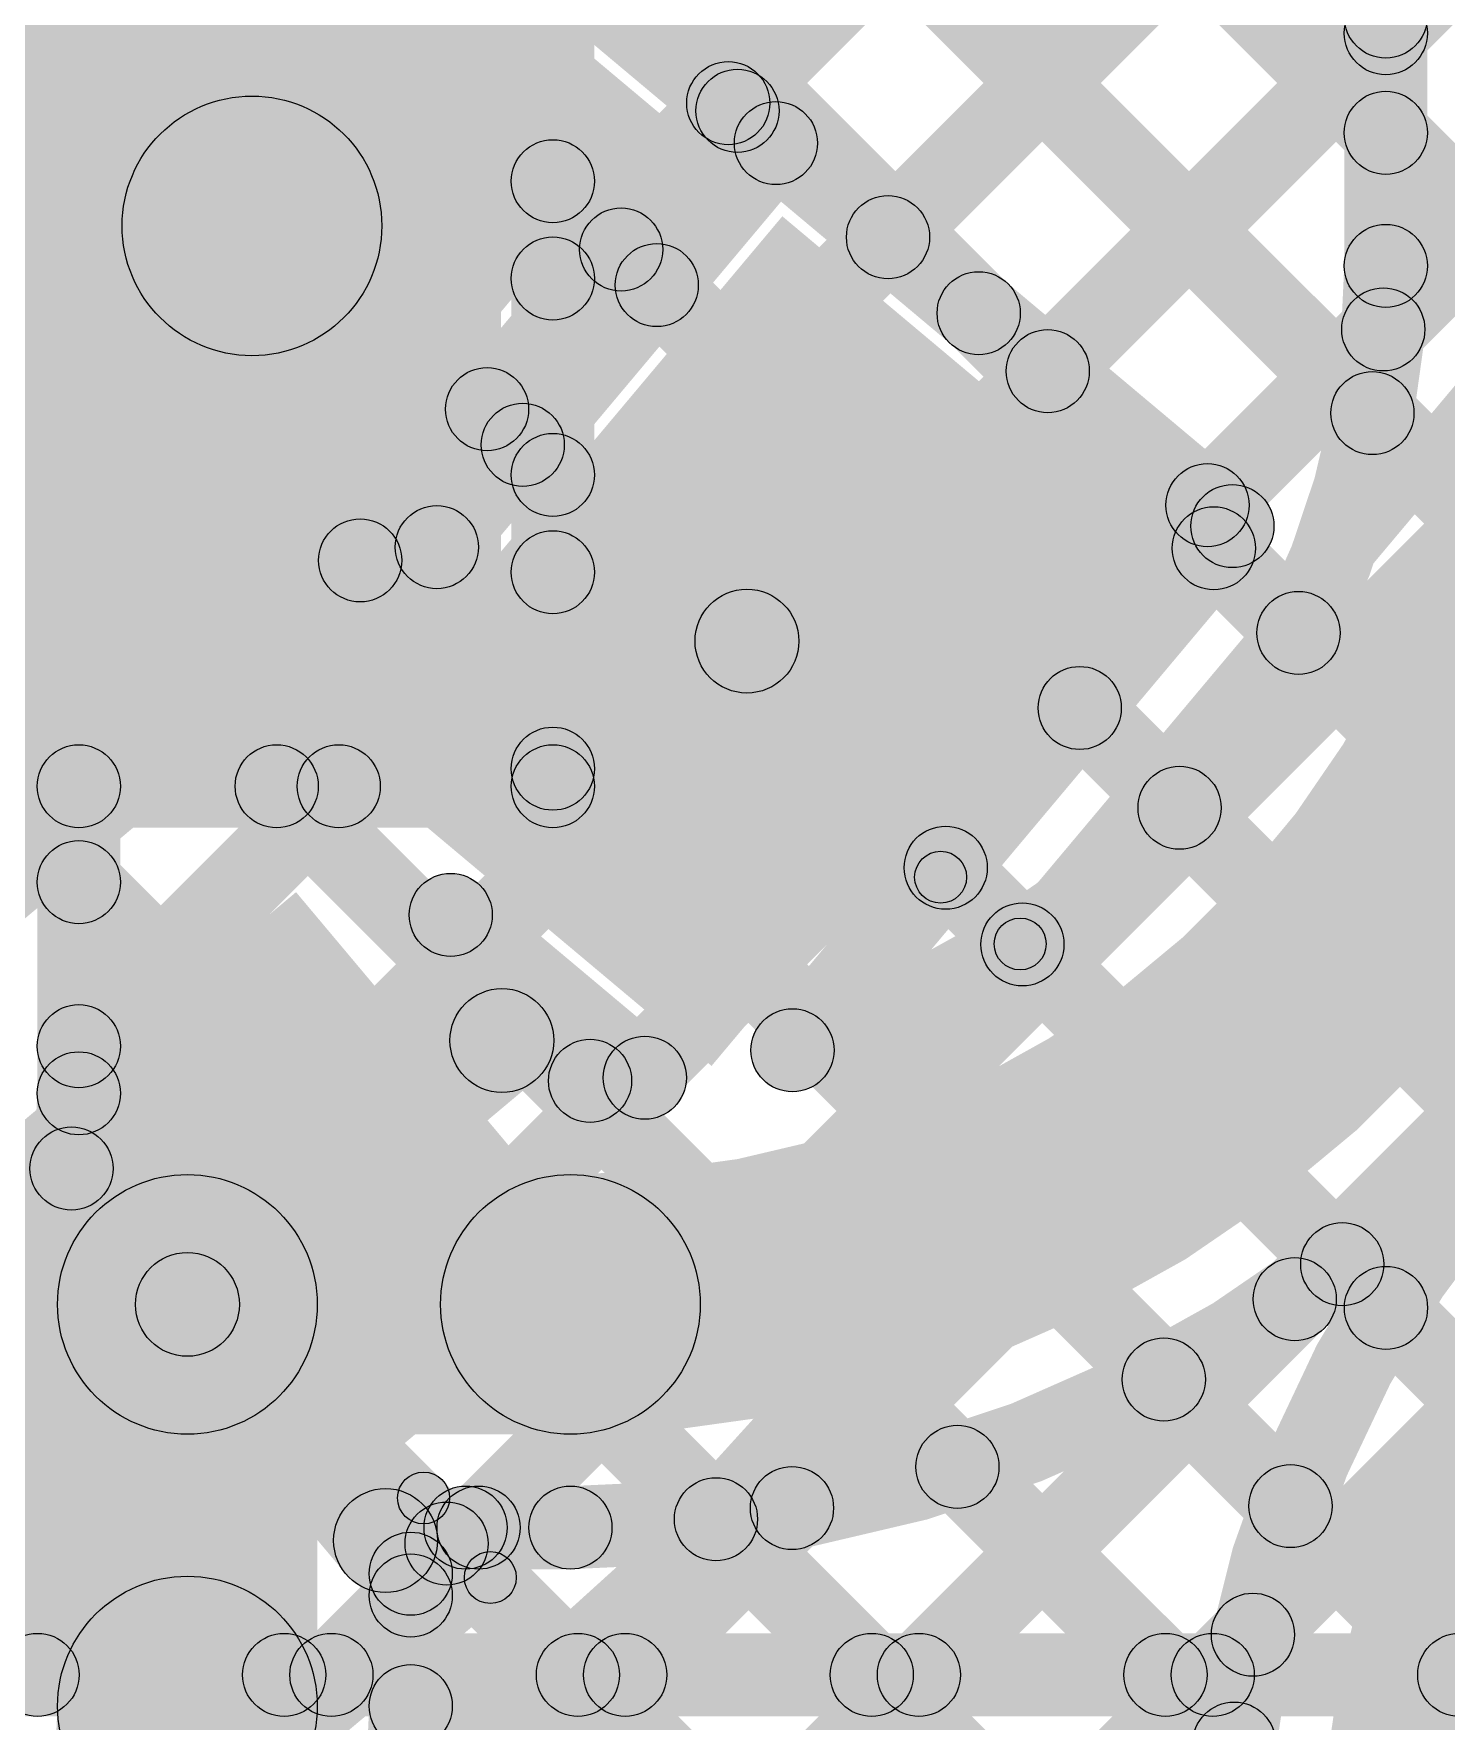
# Model space of a CAD drawing. Header units: millimetres. Extents: x -2.17 to 2.17, y -2.17 to 2.17.
# Drawn here: x 0.7687 to 0.9046, y -0.8411 to -0.6786 of the extents above; entities that cross this region are included whole.
import ezdxf

# ---------------------------------------------------------------- set-up
doc = ezdxf.new("R2010")
doc.units = ezdxf.units.MM
doc.header["$MEASUREMENT"] = 0
for name, color, linetype in [('BottomLayer', 5, 'Continuous'), ('BottomOverlay', 54, 'Continuous'), ('BottomPaste', 16, 'Continuous'), ('BottomSolder', 6, 'Continuous'), ('Mechanical2', 216, 'Continuous'), ('TopLayer', 1, 'Continuous'), ('TopOverlay', 2, 'Continuous'), ('TopPaste', 8, 'Continuous'), ('TopSolder', 216, 'Continuous')]:
    doc.layers.add(name, color=color, linetype=linetype)

# ---------------------------------------------------------------- blocks, each defined once
blk = doc.blocks.new('YS_SBZ9032C03R16_B_31')
at = {"layer": 'BottomLayer'}
blk.add_hatch(color=5, dxfattribs=at).paths.add_polyline_path([(0.1023622, 0.03543305), (0.2125984, 0.03543305), (0.2125984, -0.03543305), (0.1023622, -0.03543305)])
at = {"layer": 'BottomPaste'}
blk.add_hatch(color=16, dxfattribs=at).paths.add_polyline_path([(0.1023622, 0.03543305), (0.2125984, 0.03543305), (0.2125984, -0.03543305), (0.1023622, -0.03543305)])
at = {"layer": 'BottomSolder'}
blk.add_hatch(color=6, dxfattribs=at).paths.add_polyline_path([(0.0983622, 0.03943305), (0.2165984, 0.03943305), (0.2165984, -0.03943305), (0.0983622, -0.03943305)])
at = {"layer": 'BottomOverlay', "const_width": 0.005}
blk.add_lwpolyline([(0.1026374, 0.1477212, -0.1801937058479675), (0.174266, 0.0445797)], format="xyb", dxfattribs=at)
blk = doc.blocks.new('WS2812B_M____226')
at = {"layer": 'TopLayer'}
for points in [[(0.03503945, 0.05078745), (0.09409455, 0.05078745), (0.09409455, 0.01141735), (0.03503945, 0.01141735)], [(0.03503945, -0.01141725), (0.09409455, -0.01141725), (0.09409455, -0.05078735), (0.03503945, -0.05078735)]]:
    blk.add_hatch(color=1, dxfattribs=at).paths.add_polyline_path(points)
at = {"layer": 'TopOverlay'}
h = blk.add_hatch(color=2, dxfattribs=at)
edge = h.paths.add_edge_path()
edge.add_arc((0.07, -0.06), 0.0025, 0, 360)
for points in [[(0.0675, -0.06), (0.0725, -0.06), (0.0725, -0.07), (0.0675, -0.07)], [(-0.07, -0.0725), (-0.07, -0.0675), (0.07, -0.0675), (0.07, -0.0725)]]:
    blk.add_hatch(color=2, dxfattribs=at).paths.add_polyline_path(points)
h = blk.add_hatch(color=2, dxfattribs=at)
edge = h.paths.add_edge_path()
edge.add_arc((0.07, -0.07), 0.0025, 0, 360)
h = blk.add_hatch(color=2, dxfattribs=at)
edge = h.paths.add_edge_path()
edge.add_arc((0.07, -0.07), 0.0025, 0, 360)
at = {"layer": 'TopPaste'}
for points in [[(0.03503945, 0.05078745), (0.09409455, 0.05078745), (0.09409455, 0.01141735), (0.03503945, 0.01141735)], [(0.03503945, -0.01141725), (0.09409455, -0.01141725), (0.09409455, -0.05078735), (0.03503945, -0.05078735)]]:
    blk.add_hatch(color=8, dxfattribs=at).paths.add_polyline_path(points)
at = {"layer": 'TopSolder'}
for points in [[(0.03103945, 0.05478745), (0.09809455, 0.05478745), (0.09809455, 0.00741735), (0.03103945, 0.00741735)], [(0.03103945, -0.00741725), (0.09809455, -0.00741725), (0.09809455, -0.05478735), (0.03103945, -0.05478735)]]:
    blk.add_hatch(color=216, dxfattribs=at).paths.add_polyline_path(points)
at = {"layer": 'TopOverlay'}
for centre in [(0.07, -0.06), (0.07, -0.07), (0.07, -0.07)]:
    blk.add_circle(centre, 0.0025, dxfattribs=at)
blk = doc.blocks.new('WS2812B_M____227')
at = {"layer": 'TopLayer'}
for points in [[(-0.09409445, 0.05078745), (-0.03503935, 0.05078745), (-0.03503935, 0.01141735), (-0.09409445, 0.01141735)], [(-0.09409445, -0.01141725), (-0.03503935, -0.01141725), (-0.03503935, -0.05078735), (-0.09409445, -0.05078735)]]:
    blk.add_hatch(color=1, dxfattribs=at).paths.add_polyline_path(points)
at = {"layer": 'TopOverlay'}
h = blk.add_hatch(color=2, dxfattribs=at)
edge = h.paths.add_edge_path()
edge.add_arc((-0.07, -0.06), 0.0025, 0, 360)
for points in [[(-0.0725, -0.06), (-0.0675, -0.06), (-0.0675, -0.07), (-0.0725, -0.07)], [(-0.07, -0.0725), (-0.07, -0.0675), (0.07, -0.0675), (0.07, -0.0725)]]:
    blk.add_hatch(color=2, dxfattribs=at).paths.add_polyline_path(points)
h = blk.add_hatch(color=2, dxfattribs=at)
edge = h.paths.add_edge_path()
edge.add_arc((-0.07, -0.07), 0.0025, 0, 360)
h = blk.add_hatch(color=2, dxfattribs=at)
edge = h.paths.add_edge_path()
edge.add_arc((-0.07, -0.07), 0.0025, 0, 360)
at = {"layer": 'TopPaste'}
for points in [[(-0.09409445, 0.05078745), (-0.03503935, 0.05078745), (-0.03503935, 0.01141735), (-0.09409445, 0.01141735)], [(-0.09409445, -0.01141725), (-0.03503935, -0.01141725), (-0.03503935, -0.05078735), (-0.09409445, -0.05078735)]]:
    blk.add_hatch(color=8, dxfattribs=at).paths.add_polyline_path(points)
at = {"layer": 'TopSolder'}
for points in [[(-0.09809445, 0.05478745), (-0.03103935, 0.05478745), (-0.03103935, 0.00741735), (-0.09809445, 0.00741735)], [(-0.09809445, -0.00741725), (-0.03103935, -0.00741725), (-0.03103935, -0.05478735), (-0.09809445, -0.05478735)]]:
    blk.add_hatch(color=216, dxfattribs=at).paths.add_polyline_path(points)
at = {"layer": 'TopOverlay'}
for centre in [(-0.07, -0.06), (-0.07, -0.07), (-0.07, -0.07)]:
    blk.add_circle(centre, 0.0025, dxfattribs=at)

msp = doc.modelspace()

# ---------------------------------------------------------------- hatches: boundary and pattern name
at = {"layer": 'BottomLayer'}
for points in [[(0.8214662271247462, -0.7049758271247462), (0.8158093728752539, -0.6993189728752539), (1.347651872875254, -0.1674764728752538), (1.353308727124746, -0.1731333271247462)], [(0.8214662271247462, -0.7332601271247462), (0.8158093728752539, -0.7276032728752538), (1.290014072875254, -0.2533985728752538), (1.295670927124746, -0.2590554271247462)], [(0.7435717271247462, -0.8394389271247461), (0.7379148728752538, -0.8337820728752539), (1.290014072875254, -0.2816828728752538), (1.295670927124746, -0.2873397271247462)], [(0.7718560271247461, -0.8394389271247461), (0.7661991728752539, -0.8337820728752539), (1.290014072875254, -0.3099671728752538), (1.295670927124746, -0.3156240271247462)], [(0.8001403271247461, -0.8394389271247461), (0.7944834728752539, -0.8337820728752539), (1.304050372875254, -0.3242151728752538), (1.309707227124746, -0.3298720271247462)], [(0.8284246271247462, -0.8394389271247461), (0.8227677728752538, -0.8337820728752539), (1.332334672875254, -0.3242151728752538), (1.337991527124746, -0.3298720271247462)], [(0.7614934728752538, -0.5564389271247462), (0.7671503271247462, -0.5507820728752538), (1.050150327124746, -0.8337820728752539), (1.044493472875254, -0.8394389271247461)], [(0.7388253728752538, -0.5620551271247461), (0.7444822271247461, -0.5563982728752539), (1.021866027124746, -0.8337820728752539), (1.016209172875254, -0.8394389271247461)], [(0.8226378, -0.7510436), (0.8146378, -0.7510436), (0.8146378, -0.6621774), (0.8226378, -0.6621774)], [(0.8158093728752539, -0.6673234271247461), (0.8214662271247462, -0.6616665728752539), (0.9935817271247461, -0.8337820728752539), (0.9879248728752539, -0.8394389271247461)], [(0.8567089271247461, -0.8394389271247461), (0.8510520728752539, -0.8337820728752539), (1.002533772875254, -0.6823003728752538), (1.008190627124746, -0.6879572271247462)], [(0.8158093728752539, -0.6956077271247462), (0.8214662271247462, -0.6899508728752538), (0.9652974271247462, -0.8337820728752539), (0.9596405728752538, -0.8394389271247461)], [(0.8849932271247462, -0.8394389271247461), (0.8793363728752539, -0.8337820728752539), (1.002533772875254, -0.7105846728752538), (1.008190627124746, -0.7162415271247461)], [(0.8158093728752539, -0.7238920271247461), (0.8214662271247462, -0.7182351728752538), (0.9370131271247462, -0.8337820728752539), (0.9313562728752539, -0.8394389271247461)], [(0.773, -0.7550436), (0.773, -0.7470436), (0.8186378, -0.7470436), (0.8186378, -0.7550436)], [(0.8158093728752539, -0.7521763271247461), (0.8214662271247462, -0.7465194728752539), (0.9087288271247461, -0.8337820728752539), (0.9030719728752539, -0.8394389271247461)], [(0.7758284271247461, -0.7788979271247461), (0.7701715728752538, -0.7732410728752539), (0.7951974728752539, -0.7482151728752539), (0.8008543271247461, -0.7538720271247461)], [(0.7892207728752538, -0.7538720271247461), (0.7948776271247462, -0.7482151728752539), (0.8804445271247462, -0.8337820728752539), (0.8747876728752538, -0.8394389271247461)], [(0.777, -0.7806105), (0.769, -0.7806105), (0.769, -0.7510436), (0.777, -0.7510436)], [(0.7701715728752538, -0.7631029271247461), (0.7758284271247461, -0.7574460728752539), (0.8521644271247462, -0.8337820728752539), (0.8465075728752539, -0.8394389271247461)], [(0.7694638728752539, -0.7906795271247461), (0.7751207271247461, -0.7850226728752538), (0.8238801271247461, -0.8337820728752539), (0.8182232728752539, -0.8394389271247461)], [(0.7597936728752539, -0.8092936271247462), (0.7654505271247461, -0.8036367728752538), (0.7955958271247462, -0.8337820728752539), (0.7899389728752538, -0.8394389271247461)], [(0.626, -0.8406105), (0.626, -0.8326105), (1.05, -0.8326105), (1.05, -0.8406105)]]:
    msp.add_hatch(color=5, dxfattribs=at).paths.add_polyline_path(points)
h = msp.add_hatch(color=5, dxfattribs=at)
edge = h.paths.add_edge_path()
edge.add_arc((0.8186378, -0.6927793), 0.004, 0, 360)
h = msp.add_hatch(color=5, dxfattribs=at)
edge = h.paths.add_edge_path()
edge.add_arc((0.8186378, -0.7021474), 0.004, 0, 360)
h = msp.add_hatch(color=5, dxfattribs=at)
edge = h.paths.add_edge_path()
edge.add_arc((0.8186378, -0.7210636), 0.004, 0, 360)
h = msp.add_hatch(color=5, dxfattribs=at)
edge = h.paths.add_edge_path()
edge.add_arc((0.8186378, -0.7304317), 0.004, 0, 360)
h = msp.add_hatch(color=5, dxfattribs=at)
edge = h.paths.add_edge_path()
edge.add_arc((0.8186378, -0.7493479), 0.004, 0, 360)
h = msp.add_hatch(color=5, dxfattribs=at)
edge = h.paths.add_edge_path()
edge.add_arc((0.773, -0.7510436), 0.004, 0, 360)
h = msp.add_hatch(color=5, dxfattribs=at)
edge = h.paths.add_edge_path()
edge.add_arc((0.773, -0.7510436), 0.004, 0, 360)
h = msp.add_hatch(color=5, dxfattribs=at)
edge = h.paths.add_edge_path()
edge.add_arc((0.7920492, -0.7510436), 0.004, 0, 360)
h = msp.add_hatch(color=5, dxfattribs=at)
edge = h.paths.add_edge_path()
edge.add_arc((0.7980259, -0.7510436), 0.004, 0, 360)
h = msp.add_hatch(color=5, dxfattribs=at)
edge = h.paths.add_edge_path()
edge.add_arc((0.8186378, -0.7510436), 0.004, 0, 360)
h = msp.add_hatch(color=5, dxfattribs=at)
edge = h.paths.add_edge_path()
edge.add_arc((0.8186378, -0.7510436), 0.004, 0, 360)
h = msp.add_hatch(color=5, dxfattribs=at)
edge = h.paths.add_edge_path()
edge.add_arc((0.773, -0.7602745), 0.004, 0, 360)
h = msp.add_hatch(color=5, dxfattribs=at)
edge = h.paths.add_edge_path()
edge.add_arc((0.773, -0.7760695), 0.004, 0, 360)
h = msp.add_hatch(color=5, dxfattribs=at)
edge = h.paths.add_edge_path()
edge.add_arc((0.773, -0.7806105), 0.004, 0, 360)
h = msp.add_hatch(color=5, dxfattribs=at)
edge = h.paths.add_edge_path()
edge.add_arc((0.773, -0.7806105), 0.004, 0, 360)
h = msp.add_hatch(color=5, dxfattribs=at)
edge = h.paths.add_edge_path()
edge.add_arc((0.7722923, -0.7878511), 0.004, 0, 360)
h = msp.add_hatch(color=5, dxfattribs=at)
edge = h.paths.add_edge_path()
edge.add_arc((0.7690276, -0.8366105), 0.004, 0, 360)
h = msp.add_hatch(color=5, dxfattribs=at)
edge = h.paths.add_edge_path()
edge.add_arc((0.7927674, -0.8366105), 0.004, 0, 360)
h = msp.add_hatch(color=5, dxfattribs=at)
edge = h.paths.add_edge_path()
edge.add_arc((0.7973119, -0.8366105), 0.004, 0, 360)
h = msp.add_hatch(color=5, dxfattribs=at)
edge = h.paths.add_edge_path()
edge.add_arc((0.8210517, -0.8366105), 0.004, 0, 360)
h = msp.add_hatch(color=5, dxfattribs=at)
edge = h.paths.add_edge_path()
edge.add_arc((0.8255962, -0.8366105), 0.004, 0, 360)
h = msp.add_hatch(color=5, dxfattribs=at)
edge = h.paths.add_edge_path()
edge.add_arc((0.849336, -0.8366105), 0.004, 0, 360)
h = msp.add_hatch(color=5, dxfattribs=at)
edge = h.paths.add_edge_path()
edge.add_arc((0.8538805, -0.8366105), 0.004, 0, 360)
h = msp.add_hatch(color=5, dxfattribs=at)
edge = h.paths.add_edge_path()
edge.add_arc((0.8776161, -0.8366105), 0.004, 0, 360)
h = msp.add_hatch(color=5, dxfattribs=at)
edge = h.paths.add_edge_path()
edge.add_arc((0.8821648, -0.8366105), 0.004, 0, 360)
h = msp.add_hatch(color=5, dxfattribs=at)
edge = h.paths.add_edge_path()
edge.add_arc((0.9059004, -0.8366105), 0.004, 0, 360)
at = {"layer": 'TopLayer'}
for points in [[(0.8132296728752538, -0.6081749271247462), (0.8188865271247462, -0.6025180728752538), (0.9016570271247462, -0.6852885728752539), (0.8960001728752539, -0.6909454271247462)], [(0.8084337728752539, -0.6316633271247462), (0.8140906271247461, -0.6260064728752539), (0.9003662271247461, -0.7122820728752538), (0.8947093728752539, -0.7179389271247462)], [(0.8021714, -0.6970794), (0.7771714, -0.6970794), (0.7771714, -0.6326105), (0.8021714, -0.6326105)], [(0.863974149846608, -0.6528973780119164), (0.869116450153392, -0.6467690219880836), (0.901399750153392, -0.6738579219880836), (0.896257449846608, -0.6799862780119164)], [(0.8383530271247461, -0.6880890271247462), (0.8326961728752539, -0.6824321728752538), (0.8661129728752539, -0.6490153728752539), (0.8717698271247462, -0.6546722271247462)], [(0.8083429728752538, -0.6598568271247461), (0.8139998271247462, -0.6541999728752539), (0.8624614271247462, -0.7026615728752539), (0.8568045728752539, -0.7083184271247461)], [(0.8086002438262176, -0.6678899729602), (0.8137425561737823, -0.6617616270397999), (0.8389816561737823, -0.6829398270397999), (0.8338393438262177, -0.6890681729602001)], [(0.8537324271247462, -0.7009939271247462), (0.8480755728752538, -0.6953370728752538), (0.8814923728752538, -0.6619202728752539), (0.8871492271247462, -0.6675771271247462)], [(0.8691118271247461, -0.7138988271247462), (0.8634549728752539, -0.7082419728752538), (0.8960001728752539, -0.6756967728752539), (0.9016570271247462, -0.6813536271247461)], [(0.9028286, -0.7009334), (0.8948286, -0.7009334), (0.8948286, -0.6769221), (0.9028286, -0.6769221)], [(0.8031530778517741, -0.7318615503442422), (0.7970247221482258, -0.7267192496557578), (0.8333463221482258, -0.6834328496557578), (0.8394746778517742, -0.6885751503442421)], [(0.7445466, -0.7095794), (0.7445466, -0.6845794), (0.7896714, -0.6845794), (0.7896714, -0.7095794)], [(0.8105341750030012, -0.730586053739274), (0.8044058249969989, -0.7254437462607259), (0.8370497249969988, -0.686540346260726), (0.8431780750030012, -0.6916826537392741)], [(0.8375427468813675, -0.6921756755237823), (0.8426850531186324, -0.6860473244762176), (0.8866331531186323, -0.7229242244762176), (0.8814908468813676, -0.7290525755237823)], [(0.8223819728752538, -0.7021801271247461), (0.8280388271247462, -0.6965232728752538), (0.8314703271247461, -0.6999547728752539), (0.8258134728752539, -0.7056116271247461)], [(0.8844912271247461, -0.7268037271247462), (0.8788343728752539, -0.7211468728752538), (0.8957616728752539, -0.7042195728752538), (0.9014185271247461, -0.7098764271247462)], [(0.8094771728752539, -0.7175596271247462), (0.8151340271247461, -0.7119027728752538), (0.8185654271247461, -0.7153341728752538), (0.8129085728752539, -0.7209910271247462)], [(0.8007700297510397, -0.7332319811880829), (0.7994077702489603, -0.7253488188119172), (0.8067888702489603, -0.7240733188119172), (0.8081511297510398, -0.7319564811880829)], [(0.8447699789382758, -0.7790377490493994), (0.8386416210617244, -0.7738954509506005), (0.8809978210617242, -0.7234172509506006), (0.8871261789382757, -0.7285595490493995)], [(0.8794401728752539, -0.7309540271247461), (0.8850970271247461, -0.7252971728752539), (0.8932497271247462, -0.7334498728752539), (0.8875928728752539, -0.7391067271247461)], [(0.7443203847742643, -0.7582087812224273), (0.7426176152257357, -0.7483548187775727), (0.8364715152257357, -0.7321368187775728), (0.8381742847742644, -0.7419907812224272)], [(0.8665353728752538, -0.7463335271247461), (0.8721922271247461, -0.7406766728752538), (0.8818025271247462, -0.7502869728752538), (0.8761456728752539, -0.7559438271247462)], [(0.8536304728752538, -0.7617129271247461), (0.8592873271247461, -0.7560560728752539), (0.8666717271247462, -0.7634404728752539), (0.8610148728752539, -0.7690973271247461)], [(0.806231744546554, -0.7664910735646362), (0.811374055453446, -0.7603627264353638), (0.830059855453446, -0.7760420264353638), (0.8249175445465541, -0.7821703735646361)], [(0.8057387221628803, -0.7659980503617068), (0.8118670778371196, -0.7608557496382932), (0.8252790778371196, -0.7768395496382933), (0.8191507221628804, -0.7819818503617068)], [(0.7866673403486582, -0.8047636202854753), (0.7802394596513419, -0.7971031797145246), (0.8105192596513419, -0.7716953797145246), (0.8169471403486581, -0.7793558202854753)], [(0.7834534, -0.8134334), (0.7834534, -0.7884334), (0.8203286, -0.7884334), (0.8203286, -0.8134334)], [(0.8918076728752539, -0.7998901271247462), (0.8974645271247461, -0.7942332728752538), (0.9016761271247461, -0.7984448728752539), (0.8960192728752538, -0.8041017271247461)], [(0.7563875403486582, -0.8301714202854753), (0.7499596596513418, -0.8225109797145247), (0.7802394596513419, -0.7971031797145246), (0.7866673403486582, -0.8047636202854753)], [(0.7796231839539337, -0.8041473454009762), (0.7872836160460663, -0.7977194545990238), (0.8063648160460664, -0.8204594545990238), (0.7987043839539337, -0.8268873454009762)], [(0.8169248271247461, -0.8792230271247461), (0.8112679728752539, -0.8735661728752538), (0.8872313728752539, -0.7976027728752538), (0.8928882271247461, -0.8032596271247462)], [(0.7959534, -0.8396105), (0.7709534, -0.8396105), (0.7709534, -0.8009334), (0.7959534, -0.8009334)], [(0.8746272728752539, -0.8109940271247461), (0.8802841271247461, -0.8053371728752539), (0.8924790271247461, -0.8175320728752539), (0.8868221728752539, -0.8231889271247461)], [(0.8547573728752539, -0.8194084271247462), (0.8604142271247461, -0.8137515728752539), (0.8870598271247462, -0.8403971728752538), (0.8814029728752538, -0.8460540271247461)], [(0.8062610271247461, -0.8616025271247462), (0.8006041728752539, -0.8559456728752538), (0.8388321728752538, -0.8177176728752539), (0.8444890271247462, -0.8233745271247461)], [(0.8102354, -0.8264334), (0.8102354, -0.8184334), (0.8203286, -0.8184334), (0.8203286, -0.8264334)], [(0.8315154728752538, -0.8244508271247462), (0.8371723271247461, -0.8187939728752539), (0.8863284271247461, -0.8679500728752538), (0.8806715728752539, -0.8736069271247462)], [(0.8077818271247461, -0.8317974271247461), (0.8021249728752539, -0.8261405728752539), (0.8086605728752538, -0.8196049728752538), (0.8143174271247462, -0.8252618271247462)], [(0.8075245421827335, -0.8299296847000741), (0.8023822578172665, -0.8238013152999258), (0.8076642578172665, -0.8193692152999259), (0.8128065421827335, -0.8254975847000742)], [(0.8055773728752539, -0.8267970271247461), (0.8112342271247461, -0.8211401728752539), (0.8603761271247461, -0.8702820728752538), (0.8547192728752538, -0.8759389271247462)], [(0.8089534, -0.8396105), (0.8009534, -0.8396105), (0.8009534, -0.8268655), (0.8089534, -0.8268655)], [(0.8484932271247462, -0.8759389271247462), (0.8428363728752538, -0.8702820728752538), (0.8832068728752539, -0.8299115728752539), (0.8888637271247462, -0.8355684271247461)]]:
    msp.add_hatch(color=1, dxfattribs=at).paths.add_polyline_path(points)
h = msp.add_hatch(color=1, dxfattribs=at)
edge = h.paths.add_edge_path()
edge.add_arc((0.8988286, -0.6769221), 0.004, 0, 360)
h = msp.add_hatch(color=1, dxfattribs=at)
edge = h.paths.add_edge_path()
edge.add_arc((0.8988286, -0.6769221), 0.004, 0, 360)
h = msp.add_hatch(color=1, dxfattribs=at)
edge = h.paths.add_edge_path()
edge.add_arc((0.8988286, -0.6785252), 0.004, 0, 360)
h = msp.add_hatch(color=1, dxfattribs=at)
edge = h.paths.add_edge_path()
edge.add_arc((0.8355246, -0.6852606), 0.004, 0, 360)
h = msp.add_hatch(color=1, dxfattribs=at)
edge = h.paths.add_edge_path()
edge.add_arc((0.8364105, -0.686004), 0.004, 0, 360)
h = msp.add_hatch(color=1, dxfattribs=at)
edge = h.paths.add_edge_path()
edge.add_arc((0.8364105, -0.686004), 0.004, 0, 360)
h = msp.add_hatch(color=1, dxfattribs=at)
edge = h.paths.add_edge_path()
edge.add_arc((0.7896714, -0.6970794), 0.0125, 0, 360)
h = msp.add_hatch(color=1, dxfattribs=at)
edge = h.paths.add_edge_path()
edge.add_arc((0.7896714, -0.6970794), 0.0125, 0, 360)
h = msp.add_hatch(color=1, dxfattribs=at)
edge = h.paths.add_edge_path()
edge.add_arc((0.7896714, -0.6970794), 0.0125, 0, 360)
h = msp.add_hatch(color=1, dxfattribs=at)
edge = h.paths.add_edge_path()
edge.add_arc((0.8401139, -0.6891115), 0.004, 0, 360)
h = msp.add_hatch(color=1, dxfattribs=at)
edge = h.paths.add_edge_path()
edge.add_arc((0.8401139, -0.6891115), 0.004, 0, 360)
h = msp.add_hatch(color=1, dxfattribs=at)
edge = h.paths.add_edge_path()
edge.add_arc((0.8988286, -0.688117), 0.004, 0, 360)
h = msp.add_hatch(color=1, dxfattribs=at)
edge = h.paths.add_edge_path()
edge.add_arc((0.8252104, -0.6993517), 0.004, 0, 360)
h = msp.add_hatch(color=1, dxfattribs=at)
edge = h.paths.add_edge_path()
edge.add_arc((0.850904, -0.6981655), 0.004, 0, 360)
h = msp.add_hatch(color=1, dxfattribs=at)
edge = h.paths.add_edge_path()
edge.add_arc((0.8988286, -0.7009334), 0.004, 0, 360)
h = msp.add_hatch(color=1, dxfattribs=at)
edge = h.paths.add_edge_path()
edge.add_arc((0.8988286, -0.7009334), 0.004, 0, 360)
h = msp.add_hatch(color=1, dxfattribs=at)
edge = h.paths.add_edge_path()
edge.add_arc((0.8286419, -0.7027832), 0.004, 0, 360)
h = msp.add_hatch(color=1, dxfattribs=at)
edge = h.paths.add_edge_path()
edge.add_arc((0.859633, -0.70549), 0.004, 0, 360)
h = msp.add_hatch(color=1, dxfattribs=at)
edge = h.paths.add_edge_path()
edge.add_arc((0.8985901, -0.707048), 0.004, 0, 360)
h = msp.add_hatch(color=1, dxfattribs=at)
edge = h.paths.add_edge_path()
edge.add_arc((0.8662834, -0.7110704), 0.004, 0, 360)
h = msp.add_hatch(color=1, dxfattribs=at)
edge = h.paths.add_edge_path()
edge.add_arc((0.8123056, -0.7147312), 0.004, 0, 360)
h = msp.add_hatch(color=1, dxfattribs=at)
edge = h.paths.add_edge_path()
edge.add_arc((0.8975378, -0.7151105), 0.004, 0, 360)
h = msp.add_hatch(color=1, dxfattribs=at)
edge = h.paths.add_edge_path()
edge.add_arc((0.815737, -0.7181626), 0.004, 0, 360)
h = msp.add_hatch(color=1, dxfattribs=at)
edge = h.paths.add_edge_path()
edge.add_arc((0.8816628, -0.7239753), 0.004, 0, 360)
h = msp.add_hatch(color=1, dxfattribs=at)
edge = h.paths.add_edge_path()
edge.add_arc((0.884062, -0.7259884), 0.004, 0, 360)
h = msp.add_hatch(color=1, dxfattribs=at)
edge = h.paths.add_edge_path()
edge.add_arc((0.884062, -0.7259884), 0.004, 0, 360)
h = msp.add_hatch(color=1, dxfattribs=at)
edge = h.paths.add_edge_path()
edge.add_arc((0.80747, -0.7280149), 0.004, 0, 360)
h = msp.add_hatch(color=1, dxfattribs=at)
edge = h.paths.add_edge_path()
edge.add_arc((0.80747, -0.7280149), 0.004, 0, 360)
h = msp.add_hatch(color=1, dxfattribs=at)
edge = h.paths.add_edge_path()
edge.add_arc((0.8822686, -0.7281256), 0.004, 0, 360)
h = msp.add_hatch(color=1, dxfattribs=at)
edge = h.paths.add_edge_path()
edge.add_arc((0.8000889, -0.7292904), 0.004, 0, 360)
h = msp.add_hatch(color=1, dxfattribs=at)
edge = h.paths.add_edge_path()
edge.add_arc((0.8000889, -0.7292904), 0.004, 0, 360)
h = msp.add_hatch(color=1, dxfattribs=at)
edge = h.paths.add_edge_path()
edge.add_arc((0.8373229, -0.7370638), 0.005, 0, 360)
h = msp.add_hatch(color=1, dxfattribs=at)
edge = h.paths.add_edge_path()
edge.add_arc((0.8904213, -0.7362783), 0.004, 0, 360)
h = msp.add_hatch(color=1, dxfattribs=at)
edge = h.paths.add_edge_path()
edge.add_arc((0.8693638, -0.7435051), 0.004, 0, 360)
h = msp.add_hatch(color=1, dxfattribs=at)
edge = h.paths.add_edge_path()
edge.add_arc((0.8789741, -0.7531154), 0.004, 0, 360)
h = msp.add_hatch(color=1, dxfattribs=at)
edge = h.paths.add_edge_path()
edge.add_arc((0.8564589, -0.7588845), 0.004, 0, 360)
h = msp.add_hatch(color=1, dxfattribs=at)
edge = h.paths.add_edge_path()
edge.add_arc((0.8088029, -0.7634269), 0.004, 0, 360)
h = msp.add_hatch(color=1, dxfattribs=at)
edge = h.paths.add_edge_path()
edge.add_arc((0.8088029, -0.7634269), 0.004, 0, 360)
h = msp.add_hatch(color=1, dxfattribs=at)
edge = h.paths.add_edge_path()
edge.add_arc((0.8638433, -0.7662689), 0.004, 0, 360)
h = msp.add_hatch(color=1, dxfattribs=at)
edge = h.paths.add_edge_path()
edge.add_arc((0.8137332, -0.7755256), 0.005, 0, 360)
h = msp.add_hatch(color=1, dxfattribs=at)
edge = h.paths.add_edge_path()
edge.add_arc((0.8417058, -0.7764666), 0.004, 0, 360)
h = msp.add_hatch(color=1, dxfattribs=at)
edge = h.paths.add_edge_path()
edge.add_arc((0.8417058, -0.7764666), 0.004, 0, 360)
h = msp.add_hatch(color=1, dxfattribs=at)
edge = h.paths.add_edge_path()
edge.add_arc((0.8274887, -0.7791062), 0.004, 0, 360)
h = msp.add_hatch(color=1, dxfattribs=at)
edge = h.paths.add_edge_path()
edge.add_arc((0.8274887, -0.7791062), 0.004, 0, 360)
h = msp.add_hatch(color=1, dxfattribs=at)
edge = h.paths.add_edge_path()
edge.add_arc((0.8222149, -0.7794107), 0.004, 0, 360)
h = msp.add_hatch(color=1, dxfattribs=at)
edge = h.paths.add_edge_path()
edge.add_arc((0.8222149, -0.7794107), 0.004, 0, 360)
h = msp.add_hatch(color=1, dxfattribs=at)
edge = h.paths.add_edge_path()
edge.add_arc((0.7834534, -0.8009334), 0.0125, 0, 360)
h = msp.add_hatch(color=1, dxfattribs=at)
edge = h.paths.add_edge_path()
edge.add_arc((0.7834534, -0.8009334), 0.0125, 0, 360)
h = msp.add_hatch(color=1, dxfattribs=at)
edge = h.paths.add_edge_path()
edge.add_arc((0.8203286, -0.8009334), 0.0125, 0, 360)
h = msp.add_hatch(color=1, dxfattribs=at)
edge = h.paths.add_edge_path()
edge.add_arc((0.8203286, -0.8009334), 0.0125, 0, 360)
h = msp.add_hatch(color=1, dxfattribs=at)
edge = h.paths.add_edge_path()
edge.add_arc((0.8946361, -0.7970617), 0.004, 0, 360)
h = msp.add_hatch(color=1, dxfattribs=at)
edge = h.paths.add_edge_path()
edge.add_arc((0.7834534, -0.8009334), 0.005, 0, 360)
h = msp.add_hatch(color=1, dxfattribs=at)
edge = h.paths.add_edge_path()
edge.add_arc((0.7834534, -0.8009334), 0.005, 0, 360)
h = msp.add_hatch(color=1, dxfattribs=at)
edge = h.paths.add_edge_path()
edge.add_arc((0.7834534, -0.8009334), 0.005, 0, 360)
h = msp.add_hatch(color=1, dxfattribs=at)
edge = h.paths.add_edge_path()
edge.add_arc((0.8900598, -0.8004312), 0.004, 0, 360)
h = msp.add_hatch(color=1, dxfattribs=at)
edge = h.paths.add_edge_path()
edge.add_arc((0.8988477, -0.8012733), 0.004, 0, 360)
h = msp.add_hatch(color=1, dxfattribs=at)
edge = h.paths.add_edge_path()
edge.add_arc((0.8774557, -0.8081656), 0.004, 0, 360)
h = msp.add_hatch(color=1, dxfattribs=at)
edge = h.paths.add_edge_path()
edge.add_arc((0.8575858, -0.81658), 0.004, 0, 360)
h = msp.add_hatch(color=1, dxfattribs=at)
edge = h.paths.add_edge_path()
edge.add_arc((0.8416606, -0.8205461), 0.004, 0, 360)
h = msp.add_hatch(color=1, dxfattribs=at)
edge = h.paths.add_edge_path()
edge.add_arc((0.8896506, -0.8203605), 0.004, 0, 360)
h = msp.add_hatch(color=1, dxfattribs=at)
edge = h.paths.add_edge_path()
edge.add_arc((0.8025346, -0.8236734), 0.005, 0, 360)
h = msp.add_hatch(color=1, dxfattribs=at)
edge = h.paths.add_edge_path()
edge.add_arc((0.8102354, -0.8224334), 0.004, 0, 360)
h = msp.add_hatch(color=1, dxfattribs=at)
edge = h.paths.add_edge_path()
edge.add_arc((0.8102354, -0.8224334), 0.004, 0, 360)
h = msp.add_hatch(color=1, dxfattribs=at)
edge = h.paths.add_edge_path()
edge.add_arc((0.811489, -0.8224334), 0.004, 0, 360)
h = msp.add_hatch(color=1, dxfattribs=at)
edge = h.paths.add_edge_path()
edge.add_arc((0.8203286, -0.8224334), 0.004, 0, 360)
h = msp.add_hatch(color=1, dxfattribs=at)
edge = h.paths.add_edge_path()
edge.add_arc((0.8203286, -0.8224334), 0.004, 0, 360)
h = msp.add_hatch(color=1, dxfattribs=at)
edge = h.paths.add_edge_path()
edge.add_arc((0.8343439, -0.8216224), 0.004, 0, 360)
h = msp.add_hatch(color=1, dxfattribs=at)
edge = h.paths.add_edge_path()
edge.add_arc((0.8084058, -0.8239686), 0.004, 0, 360)
h = msp.add_hatch(color=1, dxfattribs=at)
edge = h.paths.add_edge_path()
edge.add_arc((0.8049534, -0.8268655), 0.004, 0, 360)
h = msp.add_hatch(color=1, dxfattribs=at)
edge = h.paths.add_edge_path()
edge.add_arc((0.8049534, -0.8268655), 0.004, 0, 360)
h = msp.add_hatch(color=1, dxfattribs=at)
edge = h.paths.add_edge_path()
edge.add_arc((0.8049534, -0.828969), 0.004, 0, 360)
h = msp.add_hatch(color=1, dxfattribs=at)
edge = h.paths.add_edge_path()
edge.add_arc((0.7834534, -0.8396105), 0.0125, 0, 360)
h = msp.add_hatch(color=1, dxfattribs=at)
edge = h.paths.add_edge_path()
edge.add_arc((0.7834534, -0.8396105), 0.0125, 0, 360)
h = msp.add_hatch(color=1, dxfattribs=at)
edge = h.paths.add_edge_path()
edge.add_arc((0.8860353, -0.83274), 0.004, 0, 360)
h = msp.add_hatch(color=1, dxfattribs=at)
edge = h.paths.add_edge_path()
edge.add_arc((0.8049534, -0.8396105), 0.004, 0, 360)
h = msp.add_hatch(color=1, dxfattribs=at)
edge = h.paths.add_edge_path()
edge.add_arc((0.8049534, -0.8396105), 0.004, 0, 360)
h = msp.add_hatch(color=1, dxfattribs=at)
edge = h.paths.add_edge_path()
edge.add_arc((0.8842314, -0.8432256), 0.004, 0, 360)

# ---------------------------------------------------------------- linework, layer by layer
at = {"layer": 'BottomLayer', "const_width": 0.008}
msp.add_lwpolyline([(0.773, -0.7806105, -0.4142135623730951), (0.7356049, -0.8180056)], format="xyb", dxfattribs=at)
at = {"layer": 'BottomLayer'}
for centre in [(0.8186378, -0.6927793), (0.8186378, -0.7021474), (0.8186378, -0.7210636), (0.8186378, -0.7304317), (0.8186378, -0.7493479), (0.773, -0.7510436), (0.773, -0.7510436), (0.7920492, -0.7510436), (0.7980259, -0.7510436), (0.8186378, -0.7510436), (0.8186378, -0.7510436), (0.773, -0.7602745), (0.773, -0.7760695), (0.773, -0.7806105), (0.773, -0.7806105), (0.7722923, -0.7878511), (0.7690276, -0.8366105), (0.7927674, -0.8366105), (0.7973119, -0.8366105), (0.8210517, -0.8366105), (0.8255962, -0.8366105), (0.849336, -0.8366105), (0.8538805, -0.8366105), (0.8776161, -0.8366105), (0.8821648, -0.8366105), (0.9059004, -0.8366105)]:
    msp.add_circle(centre, 0.004, dxfattribs=at)
at = {"layer": 'Mechanical2', "const_width": 0.01}
for points in [[(2.1653543, 0.001, 1), (-2.1653543, 0.001, 1)], [(2.081354, -0.01, 1), (-2.049354, -0.01, 1)], [(1.8405512, 0.001, 1), (-1.8405512, 0.001, 1)], [(1.6437008, 0.001, 1), (-1.6437008, 0.001, 1)], [(1.503937, 0, 1), (-1.503937, 0, 1)], [(1.3070866, 0.001, 1), (-1.3070866, 0.001, 1)], [(1.1732283, 0.001, 1), (-1.1732283, 0.001, 1)], [(0.976378, 0.001, 1), (-0.976378, 0.001, 1)], [(0.8425197, 0.001, 1), (-0.8425197, 0.001, 1)]]:
    msp.add_lwpolyline(points, format="xyb", close=True, dxfattribs=at)
at = {"layer": 'TopLayer'}
for points, const_width in [([(0.7896714, -0.6970794, -0.4142135623730951), (0.7501084, -0.6575164)], 0.025), ([(0.9203286, -0.7009334, -0.4142135623730951), (0.8203286, -0.8009334)], 0.025), ([(0.9418286, -0.7009334, -0.4142135623730951), (0.8203286, -0.8224334)], 0.008), ([(0.8988286, -0.7009334, -0.3355543076837234), (0.8417058, -0.7764666)], 0.008), ([(0.8835, -0.8555081, -0.4142135623730951), (0.987, -0.7520081)], 0.008), ([(0.905, -0.8555081, -0.4142135623730951), (0.987, -0.7735081)], 0.025), ([(0.8274887, -0.7791062, -0.0168282475398514), (0.8222149, -0.7794107)], 0.008), ([(0.7834534, -0.8396105, -0.4142135623730951), (0.6834534, -0.9396105)], 0.025), ([(0.8049534, -0.8396105, -0.08851637480633791), (0.7974556, -0.8816313)], 0.008)]:
    msp.add_lwpolyline(points, format="xyb", dxfattribs=dict(at, const_width=const_width))
for centre, radius in [((0.8988286, -0.6769221), 0.004), ((0.8988286, -0.6769221), 0.004), ((0.8988286, -0.6785252), 0.004), ((0.8355246, -0.6852606), 0.004), ((0.8364105, -0.686004), 0.004), ((0.8364105, -0.686004), 0.004), ((0.7896714, -0.6970794), 0.0125), ((0.7896714, -0.6970794), 0.0125), ((0.7896714, -0.6970794), 0.0125), ((0.8401139, -0.6891115), 0.004), ((0.8401139, -0.6891115), 0.004), ((0.8988286, -0.688117), 0.004), ((0.8252104, -0.6993517), 0.004), ((0.850904, -0.6981655), 0.004), ((0.8988286, -0.7009334), 0.004), ((0.8988286, -0.7009334), 0.004), ((0.8286419, -0.7027832), 0.004), ((0.859633, -0.70549), 0.004), ((0.8985901, -0.707048), 0.004), ((0.8662834, -0.7110704), 0.004), ((0.8123056, -0.7147312), 0.004), ((0.8975378, -0.7151105), 0.004), ((0.815737, -0.7181626), 0.004), ((0.8816628, -0.7239753), 0.004), ((0.884062, -0.7259884), 0.004), ((0.884062, -0.7259884), 0.004), ((0.80747, -0.7280149), 0.004), ((0.80747, -0.7280149), 0.004), ((0.8822686, -0.7281256), 0.004), ((0.8000889, -0.7292904), 0.004), ((0.8000889, -0.7292904), 0.004), ((0.8373229, -0.7370638), 0.005), ((0.8904213, -0.7362783), 0.004), ((0.8693638, -0.7435051), 0.004), ((0.8789741, -0.7531154), 0.004), ((0.8564589, -0.7588845), 0.004), ((0.8088029, -0.7634269), 0.004), ((0.8088029, -0.7634269), 0.004), ((0.8638433, -0.7662689), 0.004), ((0.8137332, -0.7755256), 0.005), ((0.8417058, -0.7764666), 0.004), ((0.8417058, -0.7764666), 0.004), ((0.8274887, -0.7791062), 0.004), ((0.8274887, -0.7791062), 0.004), ((0.8222149, -0.7794107), 0.004), ((0.8222149, -0.7794107), 0.004), ((0.7834534, -0.8009334), 0.0125), ((0.7834534, -0.8009334), 0.0125), ((0.8203286, -0.8009334), 0.0125), ((0.8203286, -0.8009334), 0.0125), ((0.8946361, -0.7970617), 0.004), ((0.7834534, -0.8009334), 0.005), ((0.7834534, -0.8009334), 0.005), ((0.7834534, -0.8009334), 0.005), ((0.8900598, -0.8004312), 0.004), ((0.8988477, -0.8012733), 0.004), ((0.8774557, -0.8081656), 0.004), ((0.8575858, -0.81658), 0.004), ((0.8416606, -0.8205461), 0.004), ((0.8896506, -0.8203605), 0.004), ((0.8025346, -0.8236734), 0.005), ((0.8102354, -0.8224334), 0.004), ((0.8102354, -0.8224334), 0.004), ((0.811489, -0.8224334), 0.004), ((0.8203286, -0.8224334), 0.004), ((0.8203286, -0.8224334), 0.004), ((0.8343439, -0.8216224), 0.004), ((0.8084058, -0.8239686), 0.004), ((0.8049534, -0.8268655), 0.004), ((0.8049534, -0.8268655), 0.004), ((0.8049534, -0.828969), 0.004), ((0.7834534, -0.8396105), 0.0125), ((0.7834534, -0.8396105), 0.0125), ((0.8860353, -0.83274), 0.004), ((0.8049534, -0.8396105), 0.004), ((0.8049534, -0.8396105), 0.004), ((0.8842314, -0.8432256), 0.004)]:
    msp.add_circle(centre, radius, dxfattribs=at)

# ---------------------------------------------------------------- block references
for name, p, rotation in [('YS_SBZ9032C03R16_B_31', (0.912, -0.7066105), 180), ('WS2812B_M____227', (0.855, -0.6676105), 50), ('WS2812B_M____226', (0.714, -0.8186105), 40)]:
    msp.add_blockref(name, p, dxfattribs=dict(rotation=rotation))

doc.saveas('drawing.dxf')
